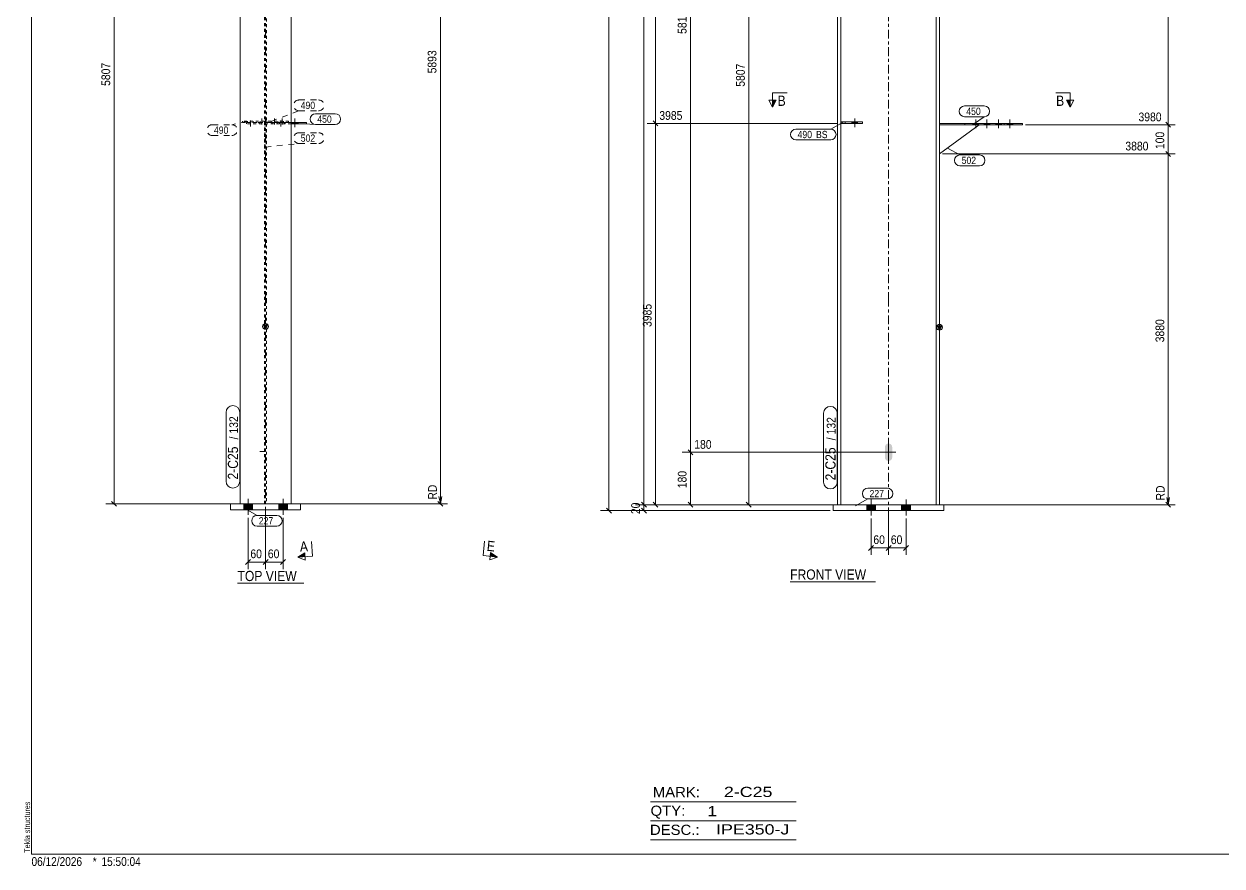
# Model space of a CAD drawing. Header units: millimetres. Extents: x 2 to 825, y 1 to 579.
# Drawn here: x 2.4 to 413.7, y 1 to 290 of the extents above; entities that cross this region are included whole.
import ezdxf

# ---------------------------------------------------------------- set-up
doc = ezdxf.new("R2010")
doc.units = ezdxf.units.MM
for name, pattern in [('XKITLINE00', [0]), ('XKITLINE01', [4, 1, -1, 1, -1]), ('XKITLINE02', [4, 2, -2]), ('XKITLINE03', [6, 3, -1, 1, -1])]:
    doc.linetypes.add(name, pattern=pattern)
for name, color, linetype, lineweight in [('Bolt', 3, 'Continuous', 0), ('Dimensions', 7, 'Continuous', 0), ('DrawingSheet', 5, 'Continuous', 0), ('OtherObjectType', 7, 'Continuous', 0), ('Part', 2, 'Continuous', 0), ('PartMark', 7, 'Continuous', 0), ('Section', 6, 'Continuous', 0)]:
    doc.layers.add(name, color=color, linetype=linetype, lineweight=lineweight)
doc.styles.add('ARIAL', font='ARIAL.TTF')
doc.styles.add('ARIAL_NARROW', font='ARIALN.TTF')

# ---------------------------------------------------------------- blocks, each defined once
blk = doc.blocks.new('*A5')
at = {"layer": 'Bolt'}
for points in [[(299.69, 436.17), (299.21, 436.07), (298.73, 436.17), (298.33, 436.44), (298.06, 436.84), (297.96, 437.32), (297.96, 440.82), (298.06, 441.3), (298.33, 441.71), (298.73, 441.98), (299.21, 442.07), (299.69, 441.98), (300.1, 441.71), (300.37, 441.3), (300.46, 440.82), (300.46, 437.32), (300.37, 436.84), (300.1, 436.44)], [(299.69, 140.07), (299.21, 139.97), (298.73, 140.07), (298.33, 140.34), (298.06, 140.74), (297.96, 141.22), (297.96, 144.72), (298.06, 145.2), (298.33, 145.61), (298.73, 145.88), (299.21, 145.97), (299.69, 145.88), (300.1, 145.61), (300.37, 145.2), (300.46, 144.72), (300.46, 141.22), (300.37, 140.74), (300.1, 140.34)]]:
    blk.add_hatch(color=3, dxfattribs=at).paths.add_polyline_path(points, flags=17)
at = {"layer": 'Bolt', "color": 3, "linetype": 'XKITLINE00', "lineweight": 0}
for p, q in [((299.21, 441.57), (299.21, 436.57)), ((301.71, 439.07), (296.71, 439.07)), ((299.21, 145.47), (299.21, 140.47)), ((301.71, 142.97), (296.71, 142.97))]:
    blk.add_line(p, q, dxfattribs=at)
blk = doc.blocks.new('*A7')
at = {"layer": 'Bolt'}
for points in [[(294.71, 124.97), (294.71, 122.97), (291.71, 122.97), (291.71, 124.97)], [(294.71, 124.97), (294.71, 122.97), (291.71, 122.97), (291.71, 124.97)], [(306.71, 124.97), (306.71, 122.97), (303.71, 122.97), (303.71, 124.97)], [(306.71, 124.97), (306.71, 122.97), (303.71, 122.97), (303.71, 124.97)]]:
    blk.add_hatch(color=3, dxfattribs=at).paths.add_polyline_path(points, flags=17)
at = {"layer": 'Bolt', "color": 3, "linetype": 'XKITLINE00', "lineweight": 0}
for p, q in [((291.71, 124.97), (291.71, 122.97)), ((291.71, 124.97), (291.71, 122.97)), ((293.21, 126.72), (293.21, 121.22)), ((293.21, 126.72), (293.21, 121.22)), ((294.71, 124.97), (294.71, 122.97)), ((294.71, 124.97), (294.71, 122.97)), ((303.71, 124.97), (303.71, 122.97)), ((303.71, 124.97), (303.71, 122.97)), ((305.21, 126.72), (305.21, 121.22)), ((305.21, 126.72), (305.21, 121.22)), ((306.71, 124.97), (306.71, 122.97)), ((306.71, 124.97), (306.71, 122.97))]:
    blk.add_line(p, q, dxfattribs=at)
blk = doc.blocks.new('*A8')
at = {"layer": 'Bolt', "color": 3, "linetype": 'XKITLINE02', "lineweight": 0}
for p, q in [((286.63, 255.87), (286.63, 256.37)), ((287.61, 254.52), (287.61, 257.52)), ((288.59, 255.87), (288.59, 256.37))]:
    blk.add_line(p, q, dxfattribs=at)
blk = doc.blocks.new('*A9')
at = {"layer": 'Bolt'}
blk.add_hatch(color=3, dxfattribs=at).paths.add_polyline_path([(286.63, 255.87), (286.63, 256.37), (288.59, 256.37), (288.59, 255.87)], flags=17)
at = {"layer": 'Bolt', "color": 3, "linetype": 'XKITLINE00', "lineweight": 0}
for p, q in [((286.63, 255.87), (286.63, 256.37)), ((287.61, 254.52), (287.61, 257.52)), ((288.59, 255.87), (288.59, 256.37))]:
    blk.add_line(p, q, dxfattribs=at)
blk = doc.blocks.new('*A10')
at = {"layer": 'Bolt'}
for points in [[(330.07, 255.87), (330.07, 255.37), (328.17, 255.37), (328.17, 255.87)], [(333.94, 255.87), (333.94, 255.37), (332.03, 255.37), (332.03, 255.87)], [(337.95, 255.87), (337.95, 255.37), (336.05, 255.37), (336.05, 255.87)], [(341.82, 255.87), (341.82, 255.37), (339.91, 255.37), (339.91, 255.87)]]:
    blk.add_hatch(color=3, dxfattribs=at).paths.add_polyline_path(points, flags=17)
at = {"layer": 'Bolt', "color": 3, "linetype": 'XKITLINE00', "lineweight": 0}
for p, q in [((328.17, 255.87), (328.17, 255.37)), ((329.12, 257.21), (329.12, 254.21)), ((330.07, 255.87), (330.07, 255.37)), ((332.03, 255.87), (332.03, 255.37)), ((332.98, 257.21), (332.98, 254.21)), ((333.94, 255.87), (333.94, 255.37)), ((336.05, 255.87), (336.05, 255.37)), ((337, 257.21), (337, 254.21)), ((337.95, 255.87), (337.95, 255.37)), ((339.91, 255.87), (339.91, 255.37)), ((340.86, 257.21), (340.86, 254.21)), ((341.82, 255.87), (341.82, 255.37))]:
    blk.add_line(p, q, dxfattribs=at)
blk = doc.blocks.new('*A14')
at = {"layer": 'Part'}
blk.add_hatch(color=2, dxfattribs=at).paths.add_polyline_path([(315.91, 186.37), (317.51, 186.37), (316.71, 184.97)], flags=17)
at = {"layer": 'Part', "color": 7, "linetype": 'XKITLINE03', "lineweight": 0}
for p, q in [((299.21, 307.67), (299.21, 498.27)), ((299.21, 194.97), (299.21, 307.57)), ((299.21, 114.97), (299.21, 194.87))]:
    blk.add_line(p, q, dxfattribs=at)
at = {"layer": 'Part', "color": 7, "linetype": 'XKITLINE01', "lineweight": 0}
for p, q in [((281.71, 459.95), (281.71, 490.11)), ((281.71, 490.11), (282.81, 490)), ((315.61, 486.54), (282.81, 490)), ((282.81, 490), (282.81, 459.83)), ((281.71, 124.97), (316.71, 124.97))]:
    blk.add_line(p, q, dxfattribs=at)
at = {"layer": 'Part', "color": 2, "linetype": 'XKITLINE00', "lineweight": 0}
for p, q in [((315.61, 307.67), (315.61, 486.54)), ((315.61, 486.54), (316.71, 486.42)), ((316.71, 307.67), (316.71, 486.42)), ((281.71, 459.95), (281.71, 307.67)), ((282.81, 459.83), (282.81, 307.67)), ((281.71, 307.57), (281.71, 194.97)), ((282.81, 307.57), (282.81, 194.97)), ((315.61, 194.97), (315.61, 307.57)), ((316.71, 194.97), (316.71, 307.57)), ((281.71, 194.87), (281.71, 124.97)), ((282.81, 194.87), (282.81, 124.97)), ((315.61, 124.97), (315.61, 194.87)), ((316.71, 124.97), (316.71, 194.87)), ((316.71, 184.97), (315.91, 186.37)), ((315.91, 186.37), (317.51, 186.37)), ((317.51, 186.37), (316.71, 184.97))]:
    blk.add_line(p, q, dxfattribs=at)
blk.add_circle((316.71, 185.87), 1, dxfattribs=at)
blk = doc.blocks.new('*A18')
at = {"layer": 'Part', "color": 2, "linetype": 'XKITLINE00', "lineweight": 0}
for p, q in [((318.21, 124.97), (280.21, 124.97)), ((280.21, 124.97), (280.21, 122.97)), ((318.21, 124.97), (318.21, 122.97)), ((318.21, 122.97), (280.21, 122.97))]:
    blk.add_line(p, q, dxfattribs=at)
blk = doc.blocks.new('*A22')
at = {"layer": 'Part', "color": 7, "linetype": 'XKITLINE01', "lineweight": 0}
for p, q in [((290.31, 256.37), (282.81, 256.37)), ((282.81, 256.37), (282.81, 255.87)), ((282.81, 255.87), (290.31, 255.87)), ((284.31, 255.87), (284.31, 256.37)), ((290.31, 255.87), (290.31, 256.37))]:
    blk.add_line(p, q, dxfattribs=at)
blk = doc.blocks.new('*A23')
at = {"layer": 'Part', "color": 2, "linetype": 'XKITLINE00', "lineweight": 0}
for p, q in [((282.81, 256.37), (290.31, 256.37)), ((290.31, 255.87), (282.81, 255.87)), ((290.31, 256.37), (290.31, 255.87))]:
    blk.add_line(p, q, dxfattribs=at)
at = {"layer": 'Part', "color": 7, "linetype": 'XKITLINE01', "lineweight": 0}
for p, q in [((282.81, 255.87), (282.81, 256.37)), ((284.31, 255.87), (284.31, 256.37))]:
    blk.add_line(p, q, dxfattribs=at)
blk = doc.blocks.new('*A24')
at = {"layer": 'Part', "color": 2, "linetype": 'XKITLINE00', "lineweight": 0}
blk.add_line((316.71, 245.37), (330.28, 255.37), dxfattribs=at)
at = {"layer": 'Part', "color": 7, "linetype": 'XKITLINE01', "lineweight": 0}
for p, q in [((316.71, 255.37), (316.71, 245.37)), ((330.28, 255.37), (316.71, 255.37))]:
    blk.add_line(p, q, dxfattribs=at)
blk = doc.blocks.new('*A25')
at = {"layer": 'Part', "color": 2, "linetype": 'XKITLINE00', "lineweight": 0}
for p, q in [((345.22, 255.87), (316.71, 255.87)), ((316.71, 255.37), (345.22, 255.37)), ((325.35, 255.37), (325.35, 255.87)), ((338.94, 255.37), (338.94, 255.87)), ((345.22, 255.37), (345.22, 255.87))]:
    blk.add_line(p, q, dxfattribs=at)
at = {"layer": 'Part', "color": 7, "linetype": 'XKITLINE01', "lineweight": 0}
for p, q in [((316.71, 255.87), (316.71, 255.37)), ((328.7, 255.37), (328.7, 255.87))]:
    blk.add_line(p, q, dxfattribs=at)
blk = doc.blocks.new('*A32')
at = {"layer": 'Bolt', "color": 3, "linetype": 'XKITLINE02', "lineweight": 0}
for p, q in [((84.99, 442.37), (85.69, 442.37)), ((83.34, 439.37), (87.34, 439.37)), ((84.99, 436.37), (85.69, 436.37)), ((84.99, 146.27), (85.69, 146.27)), ((83.34, 143.27), (87.34, 143.27)), ((84.99, 140.27), (85.69, 140.27))]:
    blk.add_line(p, q, dxfattribs=at)
blk = doc.blocks.new('*A34')
at = {"layer": 'Bolt'}
for points in [[(80.84, 125.27), (80.84, 123.27), (77.84, 123.27), (77.84, 125.27)], [(80.84, 125.27), (80.84, 123.27), (77.84, 123.27), (77.84, 125.27)], [(92.84, 125.27), (92.84, 123.27), (89.84, 123.27), (89.84, 125.27)], [(92.84, 125.27), (92.84, 123.27), (89.84, 123.27), (89.84, 125.27)]]:
    blk.add_hatch(color=3, dxfattribs=at).paths.add_polyline_path(points, flags=17)
at = {"layer": 'Bolt', "color": 3, "linetype": 'XKITLINE00', "lineweight": 0}
for p, q in [((77.84, 125.27), (77.84, 123.27)), ((77.84, 125.27), (77.84, 123.27)), ((79.34, 127.02), (79.34, 121.52)), ((79.34, 127.02), (79.34, 121.52)), ((80.84, 125.27), (80.84, 123.27)), ((80.84, 125.27), (80.84, 123.27)), ((89.84, 125.27), (89.84, 123.27)), ((89.84, 125.27), (89.84, 123.27)), ((91.34, 127.02), (91.34, 121.52)), ((91.34, 127.02), (91.34, 121.52)), ((92.84, 125.27), (92.84, 123.27)), ((92.84, 125.27), (92.84, 123.27))]:
    blk.add_line(p, q, dxfattribs=at)
blk = doc.blocks.new('*A35')
at = {"layer": 'Bolt', "color": 3, "linetype": 'XKITLINE02', "lineweight": 0}
for p, q in [((79.16, 256.17), (79.16, 256.67)), ((80.14, 254.82), (80.14, 257.82)), ((81.13, 256.17), (81.13, 256.67))]:
    blk.add_line(p, q, dxfattribs=at)
blk = doc.blocks.new('*A36')
at = {"layer": 'Bolt', "color": 3, "linetype": 'XKITLINE02', "lineweight": 0}
for p, q in [((89.56, 256.17), (89.56, 256.67)), ((90.54, 254.82), (90.54, 257.82)), ((91.53, 256.17), (91.53, 256.67))]:
    blk.add_line(p, q, dxfattribs=at)
blk = doc.blocks.new('*A37')
at = {"layer": 'Bolt'}
blk.add_hatch(color=3, dxfattribs=at).paths.add_polyline_path([(96.37, 256.17), (96.37, 255.67), (94.47, 255.67), (94.47, 256.17)], flags=17)
at = {"layer": 'Bolt', "color": 3, "linetype": 'XKITLINE02', "lineweight": 0}
for p, q in [((83.11, 256.17), (83.11, 255.67)), ((84.07, 257.51), (84.07, 254.51)), ((85.02, 256.17), (85.02, 255.67)), ((87.46, 256.17), (87.46, 255.67)), ((88.41, 257.51), (88.41, 254.51)), ((89.37, 256.17), (89.37, 255.67)), ((90.12, 256.17), (90.12, 255.67)), ((91.07, 257.51), (91.07, 254.51)), ((92.02, 256.17), (92.02, 255.67))]:
    blk.add_line(p, q, dxfattribs=at)
at = {"layer": 'Bolt', "color": 3, "linetype": 'XKITLINE00', "lineweight": 0}
for p, q in [((94.47, 256.17), (94.47, 255.67)), ((95.42, 257.51), (95.42, 254.51)), ((96.37, 256.17), (96.37, 255.67))]:
    blk.add_line(p, q, dxfattribs=at)
blk = doc.blocks.new('*A41')
at = {"layer": 'Part'}
blk.add_hatch(color=2, dxfattribs=at).paths.add_polyline_path([(84.54, 186.67), (86.14, 186.67), (85.34, 185.27)], flags=17)
at = {"layer": 'Part', "color": 7, "linetype": 'XKITLINE03', "lineweight": 0}
for p, q in [((85.34, 307.97), (85.34, 498.56)), ((85.34, 195.27), (85.34, 307.87)), ((85.34, 115.27), (85.34, 195.17))]:
    blk.add_line(p, q, dxfattribs=at)
at = {"layer": 'Part', "color": 2, "linetype": 'XKITLINE00', "lineweight": 0}
for p, q in [((94.09, 490.41), (76.59, 490.41)), ((76.59, 490.41), (76.59, 307.97)), ((94.09, 307.97), (94.09, 490.41)), ((76.59, 307.87), (76.59, 195.27)), ((94.09, 195.27), (94.09, 307.87)), ((76.59, 195.17), (76.59, 125.27)), ((94.09, 125.27), (94.09, 195.17)), ((85.34, 185.27), (84.54, 186.67)), ((84.54, 186.67), (86.14, 186.67)), ((86.14, 186.67), (85.34, 185.27))]:
    blk.add_line(p, q, dxfattribs=at)
at = {"layer": 'Part', "color": 7, "linetype": 'XKITLINE01', "lineweight": 0}
for p, q in [((84.99, 490.29), (76.59, 490.29)), ((84.99, 307.97), (84.99, 490.29)), ((85.69, 490.29), (85.69, 307.97)), ((85.69, 490.29), (94.09, 490.29)), ((84.99, 486.83), (76.59, 486.83)), ((76.59, 486.72), (94.09, 486.72)), ((85.69, 486.83), (94.09, 486.83)), ((84.99, 195.27), (84.99, 307.87)), ((85.69, 307.87), (85.69, 195.27)), ((84.99, 125.27), (84.99, 195.17)), ((85.69, 195.17), (85.69, 125.27)), ((76.59, 125.27), (94.09, 125.27))]:
    blk.add_line(p, q, dxfattribs=at)
at = {"layer": 'Part', "color": 2, "linetype": 'XKITLINE00', "lineweight": 0}
blk.add_circle((85.34, 186.17), 1, dxfattribs=at)
blk = doc.blocks.new('*A45')
at = {"layer": 'Part', "color": 2, "linetype": 'XKITLINE00', "lineweight": 0}
for p, q in [((73.34, 123.27), (73.34, 125.27)), ((73.34, 125.27), (97.34, 125.27)), ((97.34, 125.27), (97.34, 123.27)), ((97.34, 123.27), (73.34, 123.27))]:
    blk.add_line(p, q, dxfattribs=at)
blk = doc.blocks.new('*A49')
at = {"layer": 'Part', "color": 7, "linetype": 'XKITLINE01', "lineweight": 0}
for p, q in [((84.94, 256.67), (77.44, 256.67)), ((77.44, 256.67), (77.44, 256.17)), ((77.44, 256.17), (84.94, 256.17)), ((83.44, 256.17), (83.44, 256.67)), ((84.94, 256.17), (84.94, 256.67))]:
    blk.add_line(p, q, dxfattribs=at)
blk = doc.blocks.new('*A50')
at = {"layer": 'Part', "color": 7, "linetype": 'XKITLINE01', "lineweight": 0}
for p, q in [((93.24, 256.67), (85.74, 256.67)), ((85.74, 256.67), (85.74, 256.17)), ((85.74, 256.17), (93.24, 256.17)), ((87.24, 256.17), (87.24, 256.67)), ((93.24, 256.17), (93.24, 256.67))]:
    blk.add_line(p, q, dxfattribs=at)
blk = doc.blocks.new('*A51')
at = {"layer": 'Part', "color": 7, "linetype": 'XKITLINE01', "lineweight": 0}
for p, q in [((85.09, 255.67), (85.59, 255.67)), ((85.09, 245.67), (85.09, 255.67)), ((85.09, 255.67), (85.59, 255.67)), ((85.59, 255.67), (85.59, 245.67)), ((85.59, 245.67), (85.09, 245.67))]:
    blk.add_line(p, q, dxfattribs=at)
blk = doc.blocks.new('*A52')
at = {"layer": 'Part', "color": 7, "linetype": 'XKITLINE01', "lineweight": 0}
for p, q in [((78.84, 255.67), (78.84, 256.17)), ((78.84, 256.17), (94.09, 256.17)), ((94.09, 255.67), (78.84, 255.67)), ((87.97, 255.67), (87.97, 256.17)), ((91.84, 256.17), (91.84, 255.67))]:
    blk.add_line(p, q, dxfattribs=at)
at = {"layer": 'Part', "color": 2, "linetype": 'XKITLINE00', "lineweight": 0}
for p, q in [((99.35, 256.17), (94.09, 256.17)), ((99.35, 255.67), (94.09, 255.67)), ((99.35, 256.17), (99.35, 255.67))]:
    blk.add_line(p, q, dxfattribs=at)
blk = doc.blocks.new('*A100')
at = {"layer": 'DrawingSheet', "color": 5, "linetype": 'XKITLINE00', "lineweight": 0}
for p, q in [((5, 579), (5, 5)), ((5, 5), (825, 5))]:
    blk.add_line(p, q, dxfattribs=at)
at = {"layer": 'DrawingSheet', "color": 5, "style": 'ARIAL', "width": 0.85}
blk.add_text('Tekla structures', height=2, rotation=90, dxfattribs=at).set_placement((4.5, 5.5))
blk = doc.blocks.new('*A104')
at = {"layer": 'OtherObjectType', "color": 6, "linetype": 'XKITLINE00', "lineweight": 0}
for p, q in [((217.5, 23), (267.5, 23)), ((217.5, 16.5), (267.5, 16.5)), ((217.5, 10), (267.5, 10))]:
    blk.add_line(p, q, dxfattribs=at)
at = {"layer": 'OtherObjectType', "color": 6, "style": 'ARIAL_NARROW'}
for s, width, p in [('MARK:', 1.275, (218.27, 24.58)), ('2-C25', 1.525501, (242.69, 24.65)), ('QTY:', 1.275, (217.5, 18.19)), ('1', 1.525501, (236.99, 18.05)), ('DESC.:', 1.275, (217.29, 11.63)), ('IPE350-J', 1.525501, (240, 11.79))]:
    blk.add_text(s, height=3.5, dxfattribs=dict(at, width=width)).set_placement(p)
blk = doc.blocks.new('*A107')
at = {"layer": 'OtherObjectType', "color": 7, "style": 'ARIAL_NARROW', "width": 1.008832}
for s, p in [('06/12/2026', (4.99, 1)), ('*', (26, 1)), ('15:50:04', (29, 1))]:
    blk.add_text(s, height=3, dxfattribs=at).set_placement(p)
blk = doc.blocks.new('*A108')
at = {"layer": 'Dimensions', "color": 7, "linetype": 'XKITLINE00', "lineweight": 0}
for p, q in [((338.82, 502.08), (200.36, 502.08)), ((202.36, 502.93), (204.06, 501.23)), ((203.21, 122.97), (203.21, 502.08)), ((202.36, 123.82), (204.06, 122.12)), ((279.21, 122.97), (200.36, 122.97))]:
    blk.add_line(p, q, dxfattribs=at)
at = {"layer": 'Dimensions', "color": 3}
for p in [(203.21, 502.08), (203.21, 122.97)]:
    blk.add_point(p, dxfattribs=at)
at = {"layer": 'Dimensions', "color": 3, "style": 'ARIAL', "width": 0.85}
blk.add_text('6640', height=3, rotation=90.0002, dxfattribs=at).set_placement((201.86, 308.08))
blk = doc.blocks.new('*A109')
at = {"layer": 'Dimensions', "color": 7, "linetype": 'XKITLINE00', "lineweight": 0}
for p, q in [((280.71, 124.97), (212.36, 124.97)), ((214.36, 125.82), (216.06, 124.12)), ((214.36, 123.82), (216.06, 122.12)), ((215.21, 122.97), (215.21, 124.97)), ((279.21, 122.97), (212.36, 122.97))]:
    blk.add_line(p, q, dxfattribs=at)
at = {"layer": 'Dimensions', "color": 3}
for p in [(215.21, 124.97), (215.21, 122.97)]:
    blk.add_point(p, dxfattribs=at)
at = {"layer": 'Dimensions', "color": 3, "style": 'ARIAL', "width": 0.85}
blk.add_text('20', height=3, rotation=90.0002, dxfattribs=at).set_placement((213.86, 121.75))
blk = doc.blocks.new('*A110')
at = {"layer": 'Dimensions', "color": 7, "linetype": 'XKITLINE00', "lineweight": 0}
for p, q in [((299.21, 123.97), (299.21, 107.72)), ((293.21, 120.22), (293.21, 107.72)), ((294.06, 110.97), (292.36, 109.27)), ((293.21, 110.12), (299.21, 110.12)), ((300.06, 110.97), (298.36, 109.27))]:
    blk.add_line(p, q, dxfattribs=at)
at = {"layer": 'Dimensions', "color": 3}
for p in [(293.21, 110.12), (299.21, 110.12)]:
    blk.add_point(p, dxfattribs=at)
at = {"layer": 'Dimensions', "color": 3, "style": 'ARIAL', "width": 0.85}
blk.add_text('60', height=3, dxfattribs=at).set_placement((293.99, 111.47))
blk = doc.blocks.new('*A111')
at = {"layer": 'Dimensions', "color": 7, "linetype": 'XKITLINE00', "lineweight": 0}
for p, q in [((299.21, 123.97), (299.21, 107.72)), ((305.21, 120.22), (305.21, 107.72)), ((300.06, 110.97), (298.36, 109.27)), ((299.21, 110.12), (305.21, 110.12)), ((306.06, 110.97), (304.36, 109.27))]:
    blk.add_line(p, q, dxfattribs=at)
at = {"layer": 'Dimensions', "color": 3}
for p in [(299.21, 110.12), (305.21, 110.12)]:
    blk.add_point(p, dxfattribs=at)
at = {"layer": 'Dimensions', "color": 3, "style": 'ARIAL', "width": 0.85}
blk.add_text('60', height=3, dxfattribs=at).set_placement((299.99, 111.47))
blk = doc.blocks.new('*A119')
at = {"layer": 'PartMark', "color": 7, "linetype": 'XKITLINE00', "lineweight": 0}
for p, q in [((325.3, 261.85), (332.06, 261.85)), ((325.3, 258.15), (332.06, 258.15)), ((328.7, 255.87), (332.06, 258.15))]:
    blk.add_line(p, q, dxfattribs=at)
for centre, start, end in [((325.3, 260), 90, 270), ((332.06, 260), 270, 90)]:
    blk.add_arc(centre, 1.85, start, end, dxfattribs=at)
at = {"layer": 'PartMark', "color": 3, "style": 'ARIAL', "width": 0.85}
blk.add_text('450', height=2.5, dxfattribs=at).set_placement((325.9, 258.75))
blk = doc.blocks.new('*A120')
at = {"layer": 'PartMark', "color": 7, "linetype": 'XKITLINE00', "lineweight": 0}
for p, q in [((319.45, 247.4), (323.7, 245.01)), ((323.7, 245.01), (330.46, 245.01)), ((323.7, 241.31), (330.46, 241.31))]:
    blk.add_line(p, q, dxfattribs=at)
for centre, start, end in [((323.7, 243.16), 90, 270), ((330.46, 243.16), 270, 90)]:
    blk.add_arc(centre, 1.85, start, end, dxfattribs=at)
at = {"layer": 'PartMark', "color": 3, "style": 'ARIAL', "width": 0.85}
blk.add_text('502', height=2.5, dxfattribs=at).set_placement((324.3, 241.91))
blk = doc.blocks.new('*A122')
at = {"layer": 'PartMark', "color": 7, "linetype": 'XKITLINE00', "lineweight": 0}
for p, q in [((292.08, 130.64), (298.85, 130.64)), ((287.84, 124.54), (292.08, 126.94)), ((292.08, 126.94), (298.85, 126.94))]:
    blk.add_line(p, q, dxfattribs=at)
for centre, start, end in [((292.08, 128.79), 90, 270), ((298.85, 128.79), 270, 90)]:
    blk.add_arc(centre, 1.85, start, end, dxfattribs=at)
at = {"layer": 'PartMark', "color": 3, "style": 'ARIAL', "width": 0.85}
blk.add_text('227', height=2.5, dxfattribs=at).set_placement((292.68, 127.54))
blk = doc.blocks.new('*A126')
at = {"layer": 'PartMark', "color": 7, "linetype": 'XKITLINE00', "lineweight": 0}
for p, q in [((276.91, 132.72), (276.91, 156.37)), ((281.61, 132.72), (281.61, 156.37))]:
    blk.add_line(p, q, dxfattribs=at)
for centre, start, end in [((279.26, 156.37), 0, 180), ((279.26, 132.72), 180, 0)]:
    blk.add_arc(centre, 2.35, start, end, dxfattribs=at)
at = {"layer": 'PartMark', "color": 3, "style": 'ARIAL', "width": 0.85}
for s, p in [('132', (281.01, 149.1)), ('/', (281.01, 147.08))]:
    blk.add_text(s, height=3, rotation=90.0002, dxfattribs=at).set_placement(p)
at = {"layer": 'PartMark', "color": 1, "style": 'ARIAL', "width": 0.85}
blk.add_text('2-C25', height=3.5, rotation=90.0002, dxfattribs=at).set_placement((281.01, 133.32))
blk = doc.blocks.new('*A128')
at = {"layer": 'PartMark', "color": 7, "linetype": 'XKITLINE00', "lineweight": 0}
for p, q in [((283.59, 256.28), (279.34, 253.89)), ((267.38, 253.89), (279.34, 253.89)), ((267.38, 250.19), (279.34, 250.19))]:
    blk.add_line(p, q, dxfattribs=at)
for centre, start, end in [((267.38, 252.04), 90, 270), ((279.34, 252.04), 270, 90)]:
    blk.add_arc(centre, 1.85, start, end, dxfattribs=at)
at = {"layer": 'PartMark', "color": 3, "style": 'ARIAL', "width": 0.85}
for s, p in [('490', (267.98, 250.79)), ('BS', (274.3, 250.79))]:
    blk.add_text(s, height=2.5, dxfattribs=at).set_placement(p)
blk = doc.blocks.new('*A130')
at = {"layer": 'Section'}
for points in [[(260.63, 263.87), (259.38, 261.37), (259.38, 263.87)], [(361.6, 263.87), (361.6, 261.37), (360.35, 263.87)]]:
    blk.add_hatch(color=3, dxfattribs=at).paths.add_polyline_path(points, flags=17)
at = {"layer": 'Section', "color": 3, "linetype": 'XKITLINE00', "lineweight": 0}
for p, q in [((259.38, 261.37), (258.13, 263.87)), ((260.63, 263.87), (258.13, 263.87)), ((259.38, 261.37), (260.63, 263.87)), ((360.35, 263.87), (362.85, 263.87)), ((361.6, 261.37), (360.35, 263.87)), ((362.85, 263.87), (361.6, 261.37))]:
    blk.add_line(p, q, dxfattribs=at)
at = {"layer": 'Section', "color": 1, "linetype": 'XKITLINE00', "lineweight": 0}
for p, q in [((259.38, 266.37), (264.38, 266.37)), ((259.38, 266.37), (259.38, 261.37)), ((361.6, 266.37), (356.6, 266.37)), ((361.6, 266.37), (361.6, 261.37))]:
    blk.add_line(p, q, dxfattribs=at)
at = {"layer": 'Section', "color": 7, "style": 'ARIAL', "width": 0.85}
for p in [(261.13, 261.87), (356.74, 261.87)]:
    blk.add_text('B', height=3.5, dxfattribs=at).set_placement(p)
blk = doc.blocks.new('*A132')
at = {"layer": 'Section'}
for points in [[(235.83, 517.85), (238.32, 517.59), (235.7, 516.61)], [(162.6, 108.52), (164.96, 107.01), (162.47, 107.28)]]:
    blk.add_hatch(color=3, dxfattribs=at).paths.add_polyline_path(points, flags=17)
at = {"layer": 'Section', "color": 3, "linetype": 'XKITLINE00', "lineweight": 0}
for p, q in [((235.7, 516.61), (235.96, 519.1)), ((235.96, 519.1), (238.32, 517.59)), ((238.32, 517.59), (235.7, 516.61)), ((162.6, 108.52), (162.34, 106.03)), ((164.96, 107.01), (162.34, 106.03)), ((164.96, 107.01), (162.6, 108.52))]:
    blk.add_line(p, q, dxfattribs=at)
at = {"layer": 'Section', "color": 1, "linetype": 'XKITLINE00', "lineweight": 0}
for p, q in [((233.34, 518.11), (232.82, 513.14)), ((233.34, 518.11), (238.32, 517.59)), ((159.99, 107.54), (160.51, 112.51)), ((159.99, 107.54), (164.96, 107.01))]:
    blk.add_line(p, q, dxfattribs=at)
at = {"layer": 'Section', "color": 7, "style": 'ARIAL', "width": 0.85}
for p in [(233.79, 512.79), (161.16, 109.17)]:
    blk.add_text('E', height=3.5, rotation=-6.0218, dxfattribs=at).set_placement(p)
blk = doc.blocks.new('*A133')
at = {"layer": 'OtherObjectType', "color": 7, "linetype": 'XKITLINE00', "lineweight": 0}
blk.add_line((265.42, 98.52), (294.72, 98.52), dxfattribs=at)
at = {"layer": 'OtherObjectType', "color": 7, "style": 'ARIAL', "width": 0.85}
blk.add_text('FRONT VIEW', height=3.5, dxfattribs=at).set_placement((265.42, 99.27))
blk = doc.blocks.new('*A134')
at = {"layer": 'Dimensions', "color": 7, "linetype": 'XKITLINE00', "lineweight": 0}
for p, q in [((280.71, 490.11), (212.36, 490.11)), ((214.36, 490.96), (216.06, 489.27)), ((215.21, 124.97), (215.21, 490.11)), ((280.71, 124.97), (212.36, 124.97)), ((214.36, 125.82), (216.06, 124.12))]:
    blk.add_line(p, q, dxfattribs=at)
at = {"layer": 'Dimensions', "color": 3}
for p in [(215.21, 490.11), (215.21, 124.97)]:
    blk.add_point(p, dxfattribs=at)
at = {"layer": 'Dimensions', "color": 3, "style": 'ARIAL', "width": 0.85}
blk.add_text('6500', height=3, rotation=90.0002, dxfattribs=at).set_placement((213.86, 303.09))
blk = doc.blocks.new('*A136')
at = {"layer": 'Dimensions', "color": 7, "linetype": 'XKITLINE00', "lineweight": 0}
for p, q in [((281.81, 255.87), (216.36, 255.87)), ((218.36, 256.72), (220.06, 255.02)), ((219.21, 124.97), (219.21, 255.87)), ((280.71, 124.97), (216.36, 124.97)), ((218.36, 125.82), (220.06, 124.12))]:
    blk.add_line(p, q, dxfattribs=at)
at = {"layer": 'Dimensions', "color": 3}
for p in [(219.21, 255.87), (219.21, 124.97)]:
    blk.add_point(p, dxfattribs=at)
at = {"layer": 'Dimensions', "color": 3, "style": 'ARIAL', "width": 0.85}
blk.add_text('3985', height=3, dxfattribs=at).set_placement((220.51, 257.07))
blk.add_text('3985', height=3, rotation=90.0002, dxfattribs=at).set_placement((217.86, 185.97))
blk = doc.blocks.new('*A137')
at = {"layer": 'Dimensions', "color": 7, "linetype": 'XKITLINE00', "lineweight": 0}
for p, q in [((280.71, 490.11), (216.36, 490.11)), ((218.36, 490.96), (220.06, 489.27)), ((219.21, 255.87), (219.21, 490.11)), ((281.81, 255.87), (216.36, 255.87)), ((218.36, 256.72), (220.06, 255.02))]:
    blk.add_line(p, q, dxfattribs=at)
at = {"layer": 'Dimensions', "color": 3}
for p in [(219.21, 490.11), (219.21, 255.87)]:
    blk.add_point(p, dxfattribs=at)
at = {"layer": 'Dimensions', "color": 3, "style": 'ARIAL', "width": 0.85}
blk.add_text('6500', height=3, dxfattribs=at).set_placement((220.51, 491.31))
blk.add_text('2515', height=3, rotation=90.0002, dxfattribs=at).set_placement((217.86, 368.54))
blk = doc.blocks.new('*A138')
at = {"layer": 'Dimensions', "color": 7, "linetype": 'XKITLINE00', "lineweight": 0}
for p, q in [((298.21, 142.97), (228.36, 142.97)), ((230.36, 143.82), (232.06, 142.12)), ((231.21, 124.97), (231.21, 142.97)), ((280.71, 124.97), (228.36, 124.97)), ((230.36, 125.82), (232.06, 124.12))]:
    blk.add_line(p, q, dxfattribs=at)
at = {"layer": 'Dimensions', "color": 3}
for p in [(231.21, 142.97), (231.21, 124.97)]:
    blk.add_point(p, dxfattribs=at)
at = {"layer": 'Dimensions', "color": 3, "style": 'ARIAL', "width": 0.85}
blk.add_text('180', height=3, dxfattribs=at).set_placement((232.51, 144.17))
blk.add_text('180', height=3, rotation=90.0002, dxfattribs=at).set_placement((229.86, 130.63))
blk = doc.blocks.new('*A139')
at = {"layer": 'Dimensions', "color": 7, "linetype": 'XKITLINE00', "lineweight": 0}
for p, q in [((298.21, 439.07), (228.36, 439.07)), ((230.36, 439.92), (232.06, 438.22)), ((231.21, 142.97), (231.21, 439.07)), ((298.21, 142.97), (228.36, 142.97)), ((230.36, 143.82), (232.06, 142.12))]:
    blk.add_line(p, q, dxfattribs=at)
at = {"layer": 'Dimensions', "color": 3}
for p in [(231.21, 439.07), (231.21, 142.97)]:
    blk.add_point(p, dxfattribs=at)
at = {"layer": 'Dimensions', "color": 3, "style": 'ARIAL', "width": 0.85}
blk.add_text('5990', height=3, dxfattribs=at).set_placement((232.51, 440.27))
blk.add_text('5810', height=3, rotation=90.0002, dxfattribs=at).set_placement((229.86, 286.57))
blk = doc.blocks.new('*A141')
at = {"layer": 'Dimensions', "color": 7, "linetype": 'XKITLINE00', "lineweight": 0}
for p, q in [((281.81, 420.78), (248.36, 420.78)), ((250.36, 421.63), (252.06, 419.94)), ((251.21, 124.97), (251.21, 420.78)), ((280.71, 124.97), (248.36, 124.97)), ((250.36, 125.82), (252.06, 124.12))]:
    blk.add_line(p, q, dxfattribs=at)
at = {"layer": 'Dimensions', "color": 3}
for p in [(251.21, 420.78), (251.21, 124.97)]:
    blk.add_point(p, dxfattribs=at)
at = {"layer": 'Dimensions', "color": 3, "style": 'ARIAL', "width": 0.85}
blk.add_text('5807', height=3, dxfattribs=at).set_placement((252.51, 421.98))
blk.add_text('5807', height=3, rotation=90.0002, dxfattribs=at).set_placement((249.86, 268.43))
blk = doc.blocks.new('*A145')
at = {"layer": 'Dimensions', "color": 7, "linetype": 'XKITLINE00', "lineweight": 0}
for p, q in [((317.71, 245.37), (397.61, 245.37)), ((394.36, 246.22), (396.06, 244.52)), ((395.21, 124.97), (395.21, 245.37)), ((395.21, 132.19), (395.21, 124.97)), ((317.71, 124.97), (397.61, 124.97)), ((317.71, 124.97), (397.61, 124.97)), ((394.36, 125.82), (396.06, 124.12)), ((394.71, 127.47), (395.21, 124.97)), ((395.71, 127.47), (395.21, 124.97))]:
    blk.add_line(p, q, dxfattribs=at)
at = {"layer": 'Dimensions', "color": 3}
for p in [(395.21, 245.37), (395.21, 124.97)]:
    blk.add_point(p, dxfattribs=at)
at = {"layer": 'Dimensions', "color": 7}
blk.add_point((395.21, 124.97), dxfattribs=at)
at = {"layer": 'Dimensions', "color": 3, "style": 'ARIAL', "width": 0.85}
blk.add_text('3880', height=3, dxfattribs=at).set_placement((380.51, 246.57))
for s, p in [('3880', (393.86, 180.72)), ('RD', (394.01, 126.42))]:
    blk.add_text(s, height=3, rotation=90.0002, dxfattribs=at).set_placement(p)
blk = doc.blocks.new('*A146')
at = {"layer": 'Dimensions', "color": 7, "linetype": 'XKITLINE00', "lineweight": 0}
for p, q in [((346.22, 255.37), (397.61, 255.37)), ((394.36, 256.22), (396.06, 254.52)), ((395.21, 245.37), (395.21, 255.37)), ((317.71, 245.37), (397.61, 245.37)), ((394.36, 246.22), (396.06, 244.52))]:
    blk.add_line(p, q, dxfattribs=at)
at = {"layer": 'Dimensions', "color": 3}
for p in [(395.21, 255.37), (395.21, 245.37)]:
    blk.add_point(p, dxfattribs=at)
at = {"layer": 'Dimensions', "color": 3, "style": 'ARIAL', "width": 0.85}
blk.add_text('3980', height=3, dxfattribs=at).set_placement((385.01, 256.57))
blk.add_text('100', height=3, rotation=90.0002, dxfattribs=at).set_placement((393.86, 247.03))
blk = doc.blocks.new('*A147')
at = {"layer": 'Dimensions', "color": 7, "linetype": 'XKITLINE00', "lineweight": 0}
for p, q in [((317.71, 358.07), (397.61, 358.07)), ((394.36, 358.92), (396.06, 357.22)), ((395.21, 255.37), (395.21, 358.07)), ((346.22, 255.37), (397.61, 255.37)), ((394.36, 256.22), (396.06, 254.52))]:
    blk.add_line(p, q, dxfattribs=at)
at = {"layer": 'Dimensions', "color": 3}
for p in [(395.21, 358.07), (395.21, 255.37)]:
    blk.add_point(p, dxfattribs=at)
at = {"layer": 'Dimensions', "color": 3, "style": 'ARIAL', "width": 0.85}
blk.add_text('5180', height=3, dxfattribs=at).set_placement((380.51, 359.27))
blk.add_text('1200', height=3, rotation=90.0002, dxfattribs=at).set_placement((393.86, 302.27))
blk = doc.blocks.new('*A162')
at = {"layer": 'Dimensions', "color": 7, "linetype": 'XKITLINE00', "lineweight": 0}
for p, q in [((85.34, 124.27), (85.34, 102.87)), ((79.34, 120.52), (79.34, 102.87)), ((80.19, 106.12), (78.5, 104.42)), ((79.34, 105.27), (85.34, 105.27)), ((86.19, 106.12), (84.5, 104.42))]:
    blk.add_line(p, q, dxfattribs=at)
at = {"layer": 'Dimensions', "color": 3}
for p in [(79.34, 105.27), (85.34, 105.27)]:
    blk.add_point(p, dxfattribs=at)
at = {"layer": 'Dimensions', "color": 3, "style": 'ARIAL', "width": 0.85}
blk.add_text('60', height=3, dxfattribs=at).set_placement((80.12, 106.62))
blk = doc.blocks.new('*A163')
at = {"layer": 'Dimensions', "color": 7, "linetype": 'XKITLINE00', "lineweight": 0}
for p, q in [((85.34, 124.27), (85.34, 102.87)), ((91.34, 120.52), (91.34, 102.87)), ((86.19, 106.12), (84.5, 104.42)), ((85.34, 105.27), (91.34, 105.27)), ((92.19, 106.12), (90.5, 104.42))]:
    blk.add_line(p, q, dxfattribs=at)
at = {"layer": 'Dimensions', "color": 3}
for p in [(85.34, 105.27), (91.34, 105.27)]:
    blk.add_point(p, dxfattribs=at)
at = {"layer": 'Dimensions', "color": 3, "style": 'ARIAL', "width": 0.85}
blk.add_text('60', height=3, dxfattribs=at).set_placement((86.12, 106.62))
blk = doc.blocks.new('*A170')
at = {"layer": 'PartMark', "color": 7, "linetype": 'XKITLINE00', "lineweight": 0}
for p, q in [((102.49, 259.17), (109.25, 259.17)), ((96.7, 255.77), (102.49, 255.47)), ((102.49, 255.47), (109.25, 255.47))]:
    blk.add_line(p, q, dxfattribs=at)
for centre, start, end in [((102.49, 257.32), 90, 270), ((109.25, 257.32), 270, 90)]:
    blk.add_arc(centre, 1.85, start, end, dxfattribs=at)
at = {"layer": 'PartMark', "color": 3, "style": 'ARIAL', "width": 0.85}
blk.add_text('450', height=2.5, dxfattribs=at).set_placement((103.09, 256.07))
blk = doc.blocks.new('*A171')
at = {"layer": 'PartMark', "color": 7, "linetype": 'XKITLINE02', "lineweight": 0}
for p, q in [((96.82, 252.65), (103.58, 252.65)), ((85.22, 247.7), (96.82, 248.95)), ((96.82, 248.95), (103.58, 248.95))]:
    blk.add_line(p, q, dxfattribs=at)
for centre, start, end in [((96.82, 250.8), 90, 270), ((103.58, 250.8), 270, 90)]:
    blk.add_arc(centre, 1.85, start, end, dxfattribs=at)
at = {"layer": 'PartMark', "color": 3, "style": 'ARIAL', "width": 0.85}
blk.add_text('502', height=2.5, dxfattribs=at).set_placement((97.42, 249.55))
blk = doc.blocks.new('*A172')
at = {"layer": 'PartMark', "color": 7, "linetype": 'XKITLINE02', "lineweight": 0}
for p, q in [((96.8, 263.89), (103.56, 263.89)), ((87.27, 256.54), (96.8, 260.19)), ((96.8, 260.19), (103.56, 260.19))]:
    blk.add_line(p, q, dxfattribs=at)
for centre, start, end in [((96.8, 262.04), 90, 270), ((103.56, 262.04), 270, 90)]:
    blk.add_arc(centre, 1.85, start, end, dxfattribs=at)
at = {"layer": 'PartMark', "color": 3, "style": 'ARIAL', "width": 0.85}
blk.add_text('490', height=2.5, dxfattribs=at).set_placement((97.4, 260.79))
blk = doc.blocks.new('*A173')
at = {"layer": 'PartMark', "color": 7, "linetype": 'XKITLINE02', "lineweight": 0}
for p, q in [((67.01, 255.39), (73.78, 255.39)), ((78.97, 256.54), (73.78, 255.39)), ((67.01, 251.69), (73.78, 251.69))]:
    blk.add_line(p, q, dxfattribs=at)
for centre, start, end in [((67.01, 253.54), 90, 270), ((73.78, 253.54), 270, 90)]:
    blk.add_arc(centre, 1.85, start, end, dxfattribs=at)
at = {"layer": 'PartMark', "color": 3, "style": 'ARIAL', "width": 0.85}
blk.add_text('490', height=2.5, dxfattribs=at).set_placement((67.61, 252.29))
blk = doc.blocks.new('*A177')
at = {"layer": 'PartMark', "color": 7, "linetype": 'XKITLINE00', "lineweight": 0}
for p, q in [((78.17, 123.7), (82.42, 121.3)), ((82.42, 121.3), (89.18, 121.3)), ((82.42, 117.6), (89.18, 117.6))]:
    blk.add_line(p, q, dxfattribs=at)
for centre, start, end in [((82.42, 119.45), 90, 270), ((89.18, 119.45), 270, 90)]:
    blk.add_arc(centre, 1.85, start, end, dxfattribs=at)
at = {"layer": 'PartMark', "color": 3, "style": 'ARIAL', "width": 0.85}
blk.add_text('227', height=2.5, dxfattribs=at).set_placement((83.02, 118.2))
blk = doc.blocks.new('*A181')
at = {"layer": 'PartMark', "color": 7, "linetype": 'XKITLINE00', "lineweight": 0}
for p, q in [((71.79, 133.02), (71.79, 156.67)), ((76.49, 133.02), (76.49, 156.67))]:
    blk.add_line(p, q, dxfattribs=at)
for centre, start, end in [((74.14, 156.67), 0, 180), ((74.14, 133.02), 180, 0)]:
    blk.add_arc(centre, 2.35, start, end, dxfattribs=at)
at = {"layer": 'PartMark', "color": 3, "style": 'ARIAL', "width": 0.85}
for s, p in [('132', (75.89, 149.39)), ('/', (75.89, 147.38))]:
    blk.add_text(s, height=3, rotation=90.0002, dxfattribs=at).set_placement(p)
at = {"layer": 'PartMark', "color": 1, "style": 'ARIAL', "width": 0.85}
blk.add_text('2-C25', height=3.5, rotation=90.0002, dxfattribs=at).set_placement((75.89, 133.62))
blk = doc.blocks.new('*A182')
at = {"layer": 'Section'}
for points in [[(60.15, 491.75), (57.59, 492.85), (60.08, 492.99)], [(98.91, 107.16), (96.41, 107.02), (98.84, 108.41)]]:
    blk.add_hatch(color=3, dxfattribs=at).paths.add_polyline_path(points, flags=17)
at = {"layer": 'Section', "color": 3, "linetype": 'XKITLINE00', "lineweight": 0}
for p, q in [((57.59, 492.85), (60.01, 494.24)), ((60.15, 491.75), (60.01, 494.24)), ((57.59, 492.85), (60.15, 491.75)), ((96.41, 107.02), (98.84, 108.41)), ((98.98, 105.91), (96.41, 107.02)), ((98.84, 108.41), (98.98, 105.91))]:
    blk.add_line(p, q, dxfattribs=at)
at = {"layer": 'Section', "color": 1, "linetype": 'XKITLINE00', "lineweight": 0}
for p, q in [((62.58, 493.14), (57.59, 492.85)), ((62.58, 493.14), (62.87, 488.15)), ((101.4, 107.3), (101.11, 112.3)), ((101.4, 107.3), (96.41, 107.02))]:
    blk.add_line(p, q, dxfattribs=at)
at = {"layer": 'Section', "color": 7, "style": 'ARIAL', "width": 0.85}
for p in [(58.77, 487.66), (97.2, 108.81)]:
    blk.add_text('A', height=3.5, rotation=3.3117, dxfattribs=at).set_placement(p)
blk = doc.blocks.new('*A184')
at = {"layer": 'OtherObjectType', "color": 7, "linetype": 'XKITLINE00', "lineweight": 0}
blk.add_line((75.71, 98.02), (98.53, 98.02), dxfattribs=at)
at = {"layer": 'OtherObjectType', "color": 7, "style": 'ARIAL', "width": 0.85}
blk.add_text('TOP VIEW', height=3.5, dxfattribs=at).set_placement((75.71, 98.77))
blk = doc.blocks.new('*A190')
at = {"layer": 'Dimensions', "color": 7, "linetype": 'XKITLINE00', "lineweight": 0}
for p, q in [((75.99, 421.08), (30.49, 421.08)), ((32.5, 421.93), (34.19, 420.23)), ((33.34, 125.27), (33.34, 421.08)), ((75.59, 125.27), (30.49, 125.27)), ((32.5, 126.12), (34.19, 124.42))]:
    blk.add_line(p, q, dxfattribs=at)
at = {"layer": 'Dimensions', "color": 3}
for p in [(33.34, 421.08), (33.34, 125.27)]:
    blk.add_point(p, dxfattribs=at)
at = {"layer": 'Dimensions', "color": 3, "style": 'ARIAL', "width": 0.85}
blk.add_text('5807', height=3, dxfattribs=at).set_placement((34.64, 422.28))
blk.add_text('5807', height=3, rotation=90.0002, dxfattribs=at).set_placement((31.99, 268.72))
blk = doc.blocks.new('*A194')
at = {"layer": 'Dimensions', "color": 7, "linetype": 'XKITLINE00', "lineweight": 0}
for p, q in [((91.34, 429.65), (147.74, 429.65)), ((144.5, 430.5), (146.19, 428.8)), ((145.34, 125.27), (145.34, 429.65)), ((145.34, 132.49), (145.34, 125.27)), ((144.84, 127.77), (145.34, 125.27)), ((145.84, 127.77), (145.34, 125.27)), ((95.09, 125.27), (147.74, 125.27)), ((95.09, 125.27), (147.74, 125.27)), ((144.5, 126.12), (146.19, 124.42))]:
    blk.add_line(p, q, dxfattribs=at)
at = {"layer": 'Dimensions', "color": 3}
for p in [(145.34, 429.65), (145.34, 125.27)]:
    blk.add_point(p, dxfattribs=at)
at = {"layer": 'Dimensions', "color": 7}
blk.add_point((145.34, 125.27), dxfattribs=at)
at = {"layer": 'Dimensions', "color": 3, "style": 'ARIAL', "width": 0.85}
blk.add_text('5893', height=3, dxfattribs=at).set_placement((130.64, 430.85))
for s, p in [('5893', (143.99, 273.01)), ('RD', (144.14, 126.71))]:
    blk.add_text(s, height=3, rotation=90.0002, dxfattribs=at).set_placement(p)

msp = doc.modelspace()

# ---------------------------------------------------------------- block references
at = {"lineweight": 0}
for name in ['*A100', '*A132', '*A108', '*A182', '*A137', '*A134', '*A32', '*A139', '*A5', '*A194', '*A190', '*A141', '*A147', '*A172', '*A130', '*A170', '*A136', '*A146', '*A119', '*A173', '*A49', '*A52', '*A35', '*A37', '*A51', '*A50', '*A36', '*A128', '*A22', '*A23', '*A8', '*A9', '*A25', '*A24', '*A10', '*A171', '*A145', '*A120', '*A181', '*A126', '*A138', '*A122', '*A45', '*A34', '*A177', '*A162', '*A163', '*A109', '*A18', '*A7', '*A110', '*A111', '*A184', '*A133', '*A104', '*A107']:
    msp.add_blockref(name, (0, 0), dxfattribs=at)
at = {"layer": 'Part', "lineweight": 0}
for name in ['*A41', '*A14']:
    msp.add_blockref(name, (0, 0), dxfattribs=at)

doc.saveas('drawing.dxf')
